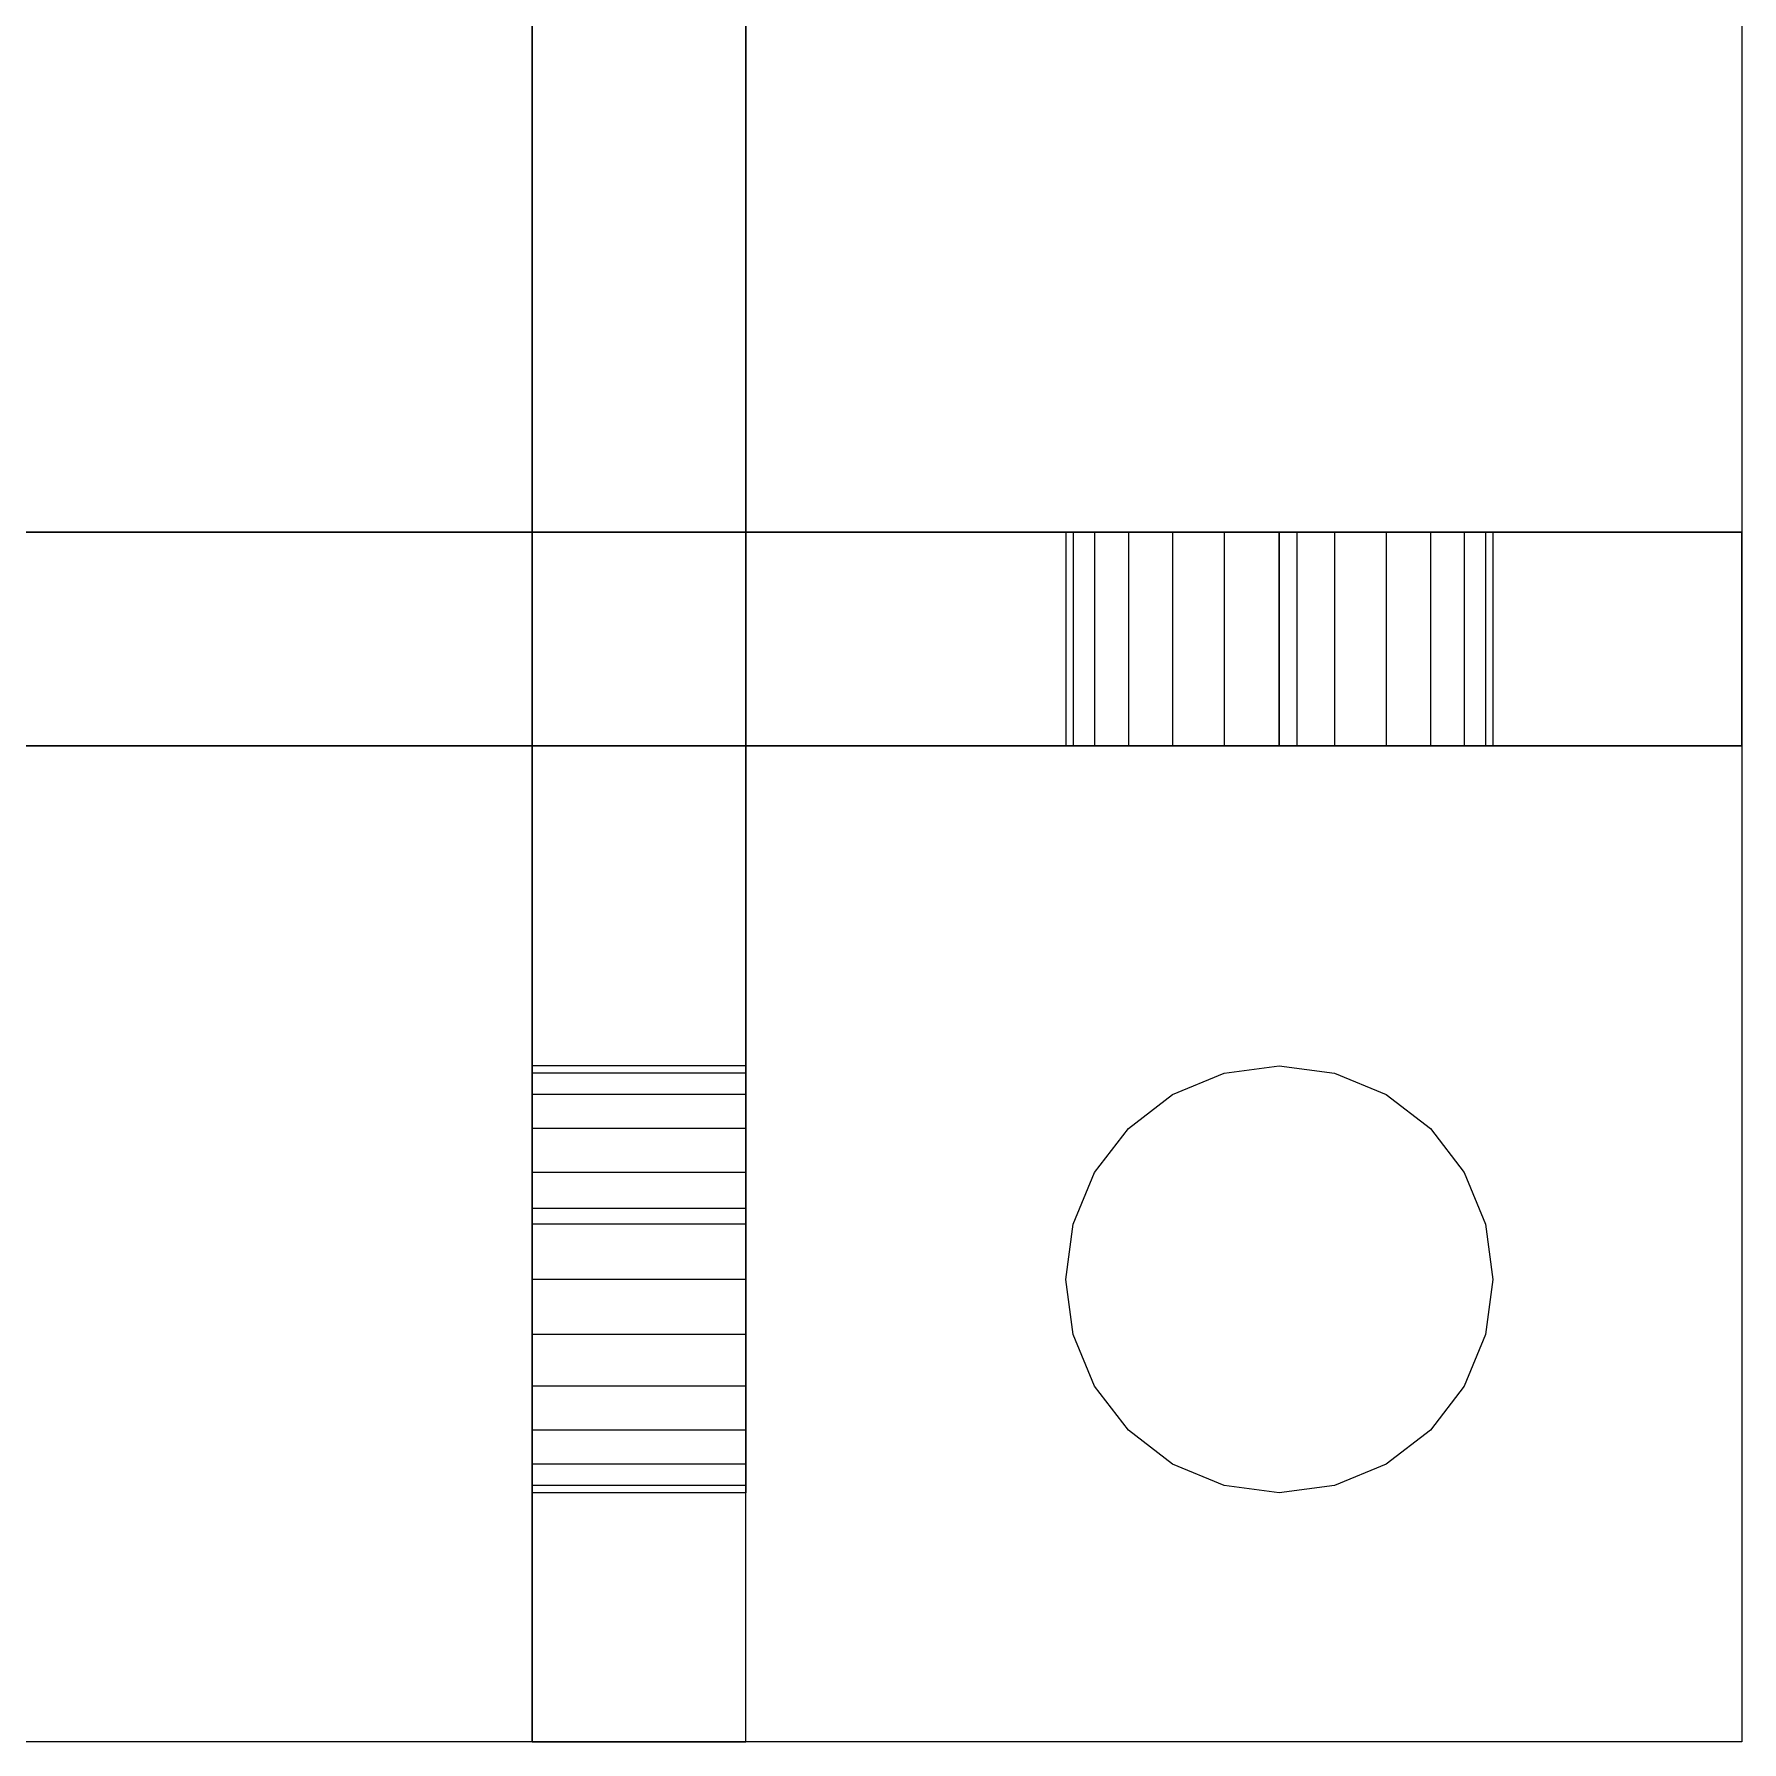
# Model space of a CAD drawing. Header units: metres. Extents: x -1 to 375, y 3 to 378.
# Drawn here: x 14.61 to 29.85, y 248.13 to 263.37 of the extents above; entities that cross this region are included whole.
import ezdxf

# ---------------------------------------------------------------- set-up
doc = ezdxf.new("R2010")
doc.units = ezdxf.units.M

msp = doc.modelspace()

# ---------------------------------------------------------------- linework, layer by layer
at = {"layer": 'Flat node sheet'}
for p, q in [((19.05, 278.607, 244.952), (19.05, 258.922, 244.952)), ((19.05, 278.607, -0.158), (19.05, 258.922, -0.158)), ((20.955, 278.607, 244.952), (20.955, 258.922, 244.952)), ((20.955, 278.607, -0.158), (20.955, 258.922, -0.158)), ((29.845, 278.607, 264.637), (29.845, 248.127, 264.637)), ((29.845, 278.607, 266.542), (29.845, 248.127, 266.542)), ((29.845, 278.607, 19.527), (29.845, 248.127, 19.527)), ((29.845, 278.607, 21.432), (29.845, 248.127, 21.432)), ((19.05, 248.127, 255.747), (19.05, 274.639, 255.747)), ((19.05, 248.127, 253.842), (19.05, 274.639, 253.842)), ((19.05, 248.127, 10.637), (19.05, 274.639, 10.637)), ((19.05, 248.127, 8.732), (19.05, 274.639, 8.732)), ((20.955, 248.127, 253.842), (20.955, 274.48, 253.842)), ((20.955, 248.127, 255.747), (20.955, 274.48, 255.747)), ((20.955, 248.127, 8.732), (20.955, 274.48, 8.732)), ((20.955, 248.127, 10.637), (20.955, 274.48, 10.637)), ((19.05, 248.127, 264.637), (19.05, 274.321, 264.637)), ((19.05, 274.321, 266.542), (19.05, 248.127, 266.542)), ((19.05, 248.127, 19.527), (19.05, 274.321, 19.527)), ((19.05, 274.321, 21.432), (19.05, 248.127, 21.432)), ((20.955, 248.127, 266.542), (20.955, 274.321, 266.542)), ((20.955, 248.127, 264.637), (20.955, 274.321, 264.637)), ((20.955, 248.127, 21.432), (20.955, 274.321, 21.432)), ((20.955, 248.127, 19.527), (20.955, 274.321, 19.527)), ((29.845, 267.812, 253.842), (29.845, 258.922, 253.842)), ((29.845, 267.812, 255.747), (29.845, 258.922, 255.747)), ((29.845, 267.812, 8.732), (29.845, 258.922, 8.732)), ((29.845, 267.812, 10.637), (29.845, 258.922, 10.637)), ((19.05, 248.127, 275.432), (19.05, 263.685, 275.432)), ((19.05, 248.127, 30.322), (19.05, 263.685, 30.322)), ((20.955, 248.127, 275.432), (20.955, 263.685, 275.432)), ((20.955, 248.127, 30.322), (20.955, 263.685, 30.322)), ((-0.635, 258.922, 244.952), (29.845, 258.922, 244.952)), ((-0.635, 258.922, 264.637), (25.876, 258.922, 264.637)), ((-0.635, 258.922, 266.542), (25.717, 258.922, 266.542)), ((-0.635, 258.922, -0.158), (29.845, 258.922, -0.158)), ((-0.635, 258.922, 19.527), (25.876, 258.922, 19.527)), ((-0.635, 258.922, 21.432), (25.717, 258.922, 21.432)), ((29.845, 258.922, 253.842), (3.651, 258.922, 253.842)), ((29.845, 258.922, 255.747), (3.651, 258.922, 255.747)), ((29.845, 258.922, 8.732), (3.651, 258.922, 8.732)), ((29.845, 258.922, 10.637), (3.651, 258.922, 10.637)), ((19.05, 258.922, 275.432), (10.16, 258.922, 275.432)), ((19.05, 258.922, 30.322), (10.16, 258.922, 30.322)), ((19.05, 257.017, 275.432), (19.05, 258.922, 275.432)), ((19.05, 258.922, 249.08), (20.955, 258.922, 249.08)), ((19.05, 257.017, 248.921), (19.05, 258.922, 249.08)), ((20.955, 258.922, 248.921), (19.05, 258.922, 248.921)), ((19.05, 258.922, 275.432), (19.05, 258.922, 249.08)), ((19.05, 258.922, 249.08), (19.05, 258.922, 248.921)), ((19.05, 258.922, 244.952), (19.05, 258.922, 249.08)), ((19.05, 258.922, 249.08), (19.05, 257.017, 249.08)), ((19.05, 258.922, 244.952), (20.955, 258.922, 244.952)), ((19.05, 258.922, 249.08), (20.955, 258.922, 249.08)), ((19.05, 257.017, 30.322), (19.05, 258.922, 30.322)), ((19.05, 258.922, 3.97), (20.955, 258.922, 3.97)), ((19.05, 257.017, 3.811), (19.05, 258.922, 3.97)), ((20.955, 258.922, 3.811), (19.05, 258.922, 3.811)), ((19.05, 258.922, 30.322), (19.05, 258.922, 3.97)), ((19.05, 258.922, 3.97), (19.05, 258.922, 3.811)), ((19.05, 258.922, -0.158), (19.05, 258.922, 3.97)), ((19.05, 258.922, 3.97), (19.05, 257.017, 3.97)), ((19.05, 258.922, -0.158), (20.955, 258.922, -0.158)), ((19.05, 258.922, 3.97), (20.955, 258.922, 3.97)), ((20.955, 257.017, 275.432), (20.955, 258.922, 275.432)), ((20.955, 257.017, 248.921), (20.955, 258.922, 249.08)), ((29.845, 258.922, 275.432), (20.955, 258.922, 275.432)), ((20.955, 258.922, 275.432), (20.955, 258.922, 249.08)), ((20.955, 258.922, 249.08), (20.955, 258.922, 248.921)), ((20.955, 258.922, 249.08), (20.955, 257.017, 249.08)), ((20.955, 258.922, 244.952), (20.955, 258.922, 249.08)), ((20.955, 257.017, 30.322), (20.955, 258.922, 30.322)), ((20.955, 257.017, 3.811), (20.955, 258.922, 3.97)), ((29.845, 258.922, 30.322), (20.955, 258.922, 30.322)), ((20.955, 258.922, 30.322), (20.955, 258.922, 3.97)), ((20.955, 258.922, 3.97), (20.955, 258.922, 3.811)), ((20.955, 258.922, 3.97), (20.955, 257.017, 3.97)), ((20.955, 258.922, -0.158), (20.955, 258.922, 3.97)), ((23.877, 258.922, 249.573), (23.813, 258.922, 249.08)), ((23.813, 258.922, 249.08), (23.877, 258.922, 248.587)), ((23.813, 258.922, 249.08), (23.813, 257.017, 249.08)), ((23.877, 258.922, 271.798), (23.813, 258.922, 271.305)), ((23.813, 258.922, 271.305), (23.877, 258.922, 270.812)), ((23.813, 258.922, 271.305), (23.813, 257.017, 271.305)), ((23.877, 258.922, 4.463), (23.813, 258.922, 3.97)), ((23.813, 258.922, 3.97), (23.877, 258.922, 3.477)), ((23.813, 258.922, 3.97), (23.813, 257.017, 3.97)), ((23.877, 258.922, 26.688), (23.813, 258.922, 26.195)), ((23.813, 258.922, 26.195), (23.877, 258.922, 25.702)), ((23.813, 258.922, 26.195), (23.813, 257.017, 26.195)), ((24.068, 258.922, 250.032), (23.877, 258.922, 249.573)), ((23.877, 258.922, 248.587), (24.068, 258.922, 248.127)), ((23.877, 258.922, 248.587), (23.877, 257.017, 248.587)), ((23.877, 258.922, 249.573), (23.877, 257.017, 249.573)), ((24.068, 258.922, 272.257), (23.877, 258.922, 271.798)), ((23.877, 258.922, 270.812), (24.068, 258.922, 270.352)), ((23.877, 258.922, 270.812), (23.877, 257.017, 270.812)), ((23.877, 258.922, 271.798), (23.877, 257.017, 271.798)), ((24.068, 258.922, 4.922), (23.877, 258.922, 4.463)), ((23.877, 258.922, 3.477), (24.068, 258.922, 3.017)), ((23.877, 258.922, 3.477), (23.877, 257.017, 3.477)), ((23.877, 258.922, 4.463), (23.877, 257.017, 4.463)), ((24.068, 258.922, 27.147), (23.877, 258.922, 26.688)), ((23.877, 258.922, 25.702), (24.068, 258.922, 25.242)), ((23.877, 258.922, 25.702), (23.877, 257.017, 25.702)), ((23.877, 258.922, 26.688), (23.877, 257.017, 26.688)), ((24.37, 258.922, 250.427), (24.068, 258.922, 250.032)), ((24.068, 258.922, 248.127), (24.37, 258.922, 247.733)), ((24.068, 258.922, 248.127), (24.068, 257.017, 248.127)), ((24.068, 258.922, 250.032), (24.068, 257.017, 250.032)), ((24.37, 258.922, 272.652), (24.068, 258.922, 272.257)), ((24.068, 258.922, 270.352), (24.37, 258.922, 269.958)), ((24.068, 258.922, 270.352), (24.068, 257.017, 270.352)), ((24.068, 258.922, 272.257), (24.068, 257.017, 272.257)), ((24.37, 258.922, 5.317), (24.068, 258.922, 4.922)), ((24.068, 258.922, 3.017), (24.37, 258.922, 2.623)), ((24.068, 258.922, 3.017), (24.068, 257.017, 3.017)), ((24.068, 258.922, 4.922), (24.068, 257.017, 4.922)), ((24.37, 258.922, 27.542), (24.068, 258.922, 27.147)), ((24.068, 258.922, 25.242), (24.37, 258.922, 24.848)), ((24.068, 258.922, 25.242), (24.068, 257.017, 25.242)), ((24.068, 258.922, 27.147), (24.068, 257.017, 27.147)), ((24.765, 258.922, 250.73), (24.37, 258.922, 250.427)), ((24.37, 258.922, 247.733), (24.765, 258.922, 247.43)), ((24.37, 258.922, 247.733), (24.37, 257.017, 247.733)), ((24.37, 258.922, 250.427), (24.37, 257.017, 250.427)), ((24.765, 258.922, 272.955), (24.37, 258.922, 272.652)), ((24.37, 258.922, 269.958), (24.765, 258.922, 269.655)), ((24.37, 258.922, 269.958), (24.37, 257.017, 269.958)), ((24.37, 258.922, 272.652), (24.37, 257.017, 272.652)), ((24.765, 258.922, 5.62), (24.37, 258.922, 5.317)), ((24.37, 258.922, 2.623), (24.765, 258.922, 2.32)), ((24.37, 258.922, 2.623), (24.37, 257.017, 2.623)), ((24.37, 258.922, 5.317), (24.37, 257.017, 5.317)), ((24.765, 258.922, 27.845), (24.37, 258.922, 27.542)), ((24.37, 258.922, 24.848), (24.765, 258.922, 24.545)), ((24.37, 258.922, 24.848), (24.37, 257.017, 24.848)), ((24.37, 258.922, 27.542), (24.37, 257.017, 27.542)), ((25.224, 258.922, 250.92), (24.765, 258.922, 250.73)), ((24.765, 258.922, 247.43), (25.224, 258.922, 247.24)), ((24.765, 258.922, 247.43), (24.765, 257.017, 247.43)), ((24.765, 258.922, 250.73), (24.765, 257.017, 250.73)), ((25.224, 258.922, 273.145), (24.765, 258.922, 272.955)), ((24.765, 258.922, 269.655), (25.224, 258.922, 269.465)), ((24.765, 258.922, 269.655), (24.765, 257.017, 269.655)), ((24.765, 258.922, 272.955), (24.765, 257.017, 272.955)), ((25.224, 258.922, 5.81), (24.765, 258.922, 5.62)), ((24.765, 258.922, 2.32), (25.224, 258.922, 2.13)), ((24.765, 258.922, 2.32), (24.765, 257.017, 2.32)), ((24.765, 258.922, 5.62), (24.765, 257.017, 5.62)), ((25.224, 258.922, 28.035), (24.765, 258.922, 27.845)), ((24.765, 258.922, 24.545), (25.224, 258.922, 24.355)), ((24.765, 258.922, 24.545), (24.765, 257.017, 24.545)), ((24.765, 258.922, 27.845), (24.765, 257.017, 27.845)), ((25.717, 258.922, 250.985), (25.224, 258.922, 250.92)), ((25.224, 258.922, 247.24), (25.717, 258.922, 247.175)), ((25.224, 258.922, 247.24), (25.224, 257.017, 247.24)), ((25.224, 258.922, 250.92), (25.224, 257.017, 250.92)), ((25.717, 258.922, 273.21), (25.224, 258.922, 273.145)), ((25.224, 258.922, 269.465), (25.717, 258.922, 269.4)), ((25.224, 258.922, 273.145), (25.224, 257.017, 273.145)), ((25.224, 258.922, 269.465), (25.224, 257.017, 269.465)), ((25.717, 258.922, 5.875), (25.224, 258.922, 5.81)), ((25.224, 258.922, 2.13), (25.717, 258.922, 2.065)), ((25.224, 258.922, 2.13), (25.224, 257.017, 2.13)), ((25.224, 258.922, 5.81), (25.224, 257.017, 5.81)), ((25.717, 258.922, 28.1), (25.224, 258.922, 28.035)), ((25.224, 258.922, 24.355), (25.717, 258.922, 24.29)), ((25.224, 258.922, 28.035), (25.224, 257.017, 28.035)), ((25.224, 258.922, 24.355), (25.224, 257.017, 24.355)), ((25.717, 257.017, 266.542), (25.717, 258.922, 266.542)), ((26.211, 258.922, 250.92), (25.717, 258.922, 250.985)), ((25.717, 258.922, 250.985), (25.717, 257.017, 250.985)), ((25.717, 258.922, 266.542), (29.845, 258.922, 270.67)), ((25.717, 258.922, 264.637), (25.717, 258.922, 266.542)), ((25.717, 257.017, 21.432), (25.717, 258.922, 21.432)), ((26.211, 258.922, 5.81), (25.717, 258.922, 5.875)), ((25.717, 258.922, 5.875), (25.717, 257.017, 5.875)), ((25.717, 258.922, 21.432), (29.845, 258.922, 25.56)), ((25.717, 258.922, 19.527), (25.717, 258.922, 21.432)), ((25.717, 257.017, 264.637), (25.717, 258.922, 264.637)), ((25.717, 258.922, 247.175), (26.211, 258.922, 247.24)), ((25.717, 258.922, 247.175), (25.717, 257.017, 247.175)), ((25.717, 258.922, 269.4), (26.211, 258.922, 269.465)), ((26.211, 258.922, 273.145), (25.717, 258.922, 273.21)), ((25.717, 258.922, 273.21), (25.717, 257.017, 273.21)), ((25.717, 258.922, 269.4), (25.717, 257.017, 269.4)), ((29.845, 258.922, 264.637), (25.717, 258.922, 264.637)), ((25.717, 258.922, 266.542), (25.717, 257.017, 266.542)), ((25.876, 258.922, 264.637), (25.717, 258.922, 266.542)), ((25.717, 258.922, 266.542), (25.876, 258.922, 266.542)), ((25.717, 257.017, 19.527), (25.717, 258.922, 19.527)), ((25.717, 258.922, 2.065), (26.211, 258.922, 2.13)), ((25.717, 258.922, 2.065), (25.717, 257.017, 2.065)), ((25.717, 258.922, 24.29), (26.211, 258.922, 24.355)), ((26.211, 258.922, 28.035), (25.717, 258.922, 28.1)), ((25.717, 258.922, 28.1), (25.717, 257.017, 28.1)), ((25.717, 258.922, 24.29), (25.717, 257.017, 24.29)), ((29.845, 258.922, 19.527), (25.717, 258.922, 19.527)), ((25.717, 258.922, 21.432), (25.717, 257.017, 21.432)), ((25.876, 258.922, 19.527), (25.717, 258.922, 21.432)), ((25.717, 258.922, 21.432), (25.876, 258.922, 21.432)), ((25.876, 257.017, 264.637), (25.876, 258.922, 264.637)), ((25.876, 257.017, 266.542), (25.876, 258.922, 266.542)), ((25.876, 257.017, 19.527), (25.876, 258.922, 19.527)), ((25.876, 257.017, 21.432), (25.876, 258.922, 21.432)), ((26.211, 258.922, 247.24), (26.67, 258.922, 247.43)), ((26.67, 258.922, 250.73), (26.211, 258.922, 250.92)), ((26.211, 258.922, 247.24), (26.211, 257.017, 247.24)), ((26.211, 258.922, 250.92), (26.211, 257.017, 250.92)), ((26.211, 258.922, 269.465), (26.67, 258.922, 269.655)), ((26.67, 258.922, 272.955), (26.211, 258.922, 273.145)), ((26.211, 258.922, 273.145), (26.211, 257.017, 273.145)), ((26.211, 258.922, 269.465), (26.211, 257.017, 269.465)), ((26.211, 258.922, 2.13), (26.67, 258.922, 2.32)), ((26.67, 258.922, 5.62), (26.211, 258.922, 5.81)), ((26.211, 258.922, 2.13), (26.211, 257.017, 2.13)), ((26.211, 258.922, 5.81), (26.211, 257.017, 5.81)), ((26.211, 258.922, 24.355), (26.67, 258.922, 24.545)), ((26.67, 258.922, 27.845), (26.211, 258.922, 28.035)), ((26.211, 258.922, 28.035), (26.211, 257.017, 28.035)), ((26.211, 258.922, 24.355), (26.211, 257.017, 24.355)), ((26.67, 258.922, 247.43), (27.065, 258.922, 247.733)), ((27.065, 258.922, 250.427), (26.67, 258.922, 250.73)), ((26.67, 258.922, 250.73), (26.67, 257.017, 250.73)), ((26.67, 258.922, 247.43), (26.67, 257.017, 247.43)), ((26.67, 258.922, 269.655), (27.065, 258.922, 269.958)), ((27.065, 258.922, 272.652), (26.67, 258.922, 272.955)), ((26.67, 258.922, 272.955), (26.67, 257.017, 272.955)), ((26.67, 258.922, 269.655), (26.67, 257.017, 269.655)), ((26.67, 258.922, 2.32), (27.065, 258.922, 2.623)), ((27.065, 258.922, 5.317), (26.67, 258.922, 5.62)), ((26.67, 258.922, 5.62), (26.67, 257.017, 5.62)), ((26.67, 258.922, 2.32), (26.67, 257.017, 2.32)), ((26.67, 258.922, 24.545), (27.065, 258.922, 24.848)), ((27.065, 258.922, 27.542), (26.67, 258.922, 27.845)), ((26.67, 258.922, 27.845), (26.67, 257.017, 27.845)), ((26.67, 258.922, 24.545), (26.67, 257.017, 24.545)), ((27.065, 258.922, 247.733), (27.367, 258.922, 248.127)), ((27.367, 258.922, 250.032), (27.065, 258.922, 250.427)), ((27.065, 258.922, 250.427), (27.065, 257.017, 250.427)), ((27.065, 258.922, 247.733), (27.065, 257.017, 247.733)), ((27.065, 258.922, 269.958), (27.367, 258.922, 270.352)), ((27.367, 258.922, 272.257), (27.065, 258.922, 272.652)), ((27.065, 258.922, 272.652), (27.065, 257.017, 272.652)), ((27.065, 258.922, 269.958), (27.065, 257.017, 269.958)), ((27.065, 258.922, 2.623), (27.367, 258.922, 3.017)), ((27.367, 258.922, 4.922), (27.065, 258.922, 5.317)), ((27.065, 258.922, 5.317), (27.065, 257.017, 5.317)), ((27.065, 258.922, 2.623), (27.065, 257.017, 2.623)), ((27.065, 258.922, 24.848), (27.367, 258.922, 25.242)), ((27.367, 258.922, 27.147), (27.065, 258.922, 27.542)), ((27.065, 258.922, 27.542), (27.065, 257.017, 27.542)), ((27.065, 258.922, 24.848), (27.065, 257.017, 24.848)), ((27.367, 258.922, 248.127), (27.558, 258.922, 248.587)), ((27.558, 258.922, 249.573), (27.367, 258.922, 250.032)), ((27.367, 258.922, 250.032), (27.367, 257.017, 250.032)), ((27.367, 258.922, 248.127), (27.367, 257.017, 248.127)), ((27.367, 258.922, 270.352), (27.558, 258.922, 270.812)), ((27.558, 258.922, 271.798), (27.367, 258.922, 272.257)), ((27.367, 258.922, 272.257), (27.367, 257.017, 272.257)), ((27.367, 258.922, 270.352), (27.367, 257.017, 270.352)), ((27.367, 258.922, 3.017), (27.558, 258.922, 3.477)), ((27.558, 258.922, 4.463), (27.367, 258.922, 4.922)), ((27.367, 258.922, 4.922), (27.367, 257.017, 4.922)), ((27.367, 258.922, 3.017), (27.367, 257.017, 3.017)), ((27.367, 258.922, 25.242), (27.558, 258.922, 25.702)), ((27.558, 258.922, 26.688), (27.367, 258.922, 27.147)), ((27.367, 258.922, 27.147), (27.367, 257.017, 27.147)), ((27.367, 258.922, 25.242), (27.367, 257.017, 25.242)), ((27.558, 258.922, 248.587), (27.623, 258.922, 249.08)), ((27.623, 258.922, 249.08), (27.558, 258.922, 249.573)), ((27.558, 258.922, 249.573), (27.558, 257.017, 249.573)), ((27.558, 258.922, 248.587), (27.558, 257.017, 248.587)), ((27.558, 258.922, 270.812), (27.623, 258.922, 271.305)), ((27.623, 258.922, 271.305), (27.558, 258.922, 271.798)), ((27.558, 258.922, 271.798), (27.558, 257.017, 271.798)), ((27.558, 258.922, 270.812), (27.558, 257.017, 270.812)), ((27.558, 258.922, 3.477), (27.623, 258.922, 3.97)), ((27.623, 258.922, 3.97), (27.558, 258.922, 4.463)), ((27.558, 258.922, 4.463), (27.558, 257.017, 4.463)), ((27.558, 258.922, 3.477), (27.558, 257.017, 3.477)), ((27.558, 258.922, 25.702), (27.623, 258.922, 26.195)), ((27.623, 258.922, 26.195), (27.558, 258.922, 26.688)), ((27.558, 258.922, 26.688), (27.558, 257.017, 26.688)), ((27.558, 258.922, 25.702), (27.558, 257.017, 25.702)), ((27.623, 258.922, 249.08), (27.623, 257.017, 249.08)), ((27.623, 258.922, 271.305), (27.623, 257.017, 271.305)), ((27.623, 258.922, 3.97), (27.623, 257.017, 3.97)), ((27.623, 258.922, 26.195), (27.623, 257.017, 26.195)), ((29.845, 257.017, 244.952), (29.845, 258.922, 244.952)), ((29.845, 257.017, 264.637), (29.845, 258.922, 264.637)), ((29.845, 257.017, 270.67), (29.845, 258.922, 270.67)), ((29.845, 257.017, 275.432), (29.845, 258.922, 275.432)), ((29.845, 258.922, 275.432), (29.845, 258.922, 270.67)), ((29.845, 258.922, 244.952), (29.845, 258.922, 264.637)), ((29.845, 258.922, 253.842), (29.845, 258.922, 255.747)), ((29.845, 257.017, -0.158), (29.845, 258.922, -0.158)), ((29.845, 257.017, 19.527), (29.845, 258.922, 19.527)), ((29.845, 257.017, 25.56), (29.845, 258.922, 25.56)), ((29.845, 257.017, 30.322), (29.845, 258.922, 30.322)), ((29.845, 258.922, 30.322), (29.845, 258.922, 25.56)), ((29.845, 258.922, -0.158), (29.845, 258.922, 19.527)), ((29.845, 258.922, 8.732), (29.845, 258.922, 10.637)), ((-0.635, 257.017, 244.952), (29.845, 257.017, 244.952)), ((-0.635, 257.017, 264.637), (25.876, 257.017, 264.637)), ((-0.635, 257.017, 266.542), (25.717, 257.017, 266.542)), ((-0.635, 257.017, -0.158), (29.845, 257.017, -0.158)), ((-0.635, 257.017, 19.527), (25.876, 257.017, 19.527)), ((-0.635, 257.017, 21.432), (25.717, 257.017, 21.432)), ((3.651, 257.017, 253.842), (29.845, 257.017, 253.842)), ((29.845, 257.017, 255.747), (3.651, 257.017, 255.747)), ((3.651, 257.017, 8.732), (29.845, 257.017, 8.732)), ((29.845, 257.017, 10.637), (3.651, 257.017, 10.637)), ((19.05, 257.017, 275.432), (10.16, 257.017, 275.432)), ((19.05, 257.017, 30.322), (10.16, 257.017, 30.322)), ((19.05, 257.017, 275.432), (19.05, 257.017, 248.921)), ((20.955, 257.017, 248.921), (19.05, 257.017, 248.921)), ((19.05, 257.017, 249.08), (19.05, 252.89, 244.952)), ((19.05, 257.017, 249.08), (20.955, 257.017, 249.08)), ((19.05, 257.017, 30.322), (19.05, 257.017, 3.811)), ((20.955, 257.017, 3.811), (19.05, 257.017, 3.811)), ((19.05, 257.017, 3.97), (19.05, 252.89, -0.158)), ((19.05, 257.017, 3.97), (20.955, 257.017, 3.97)), ((29.845, 257.017, 275.432), (20.955, 257.017, 275.432)), ((20.955, 257.017, 275.432), (20.955, 257.017, 248.921)), ((20.955, 257.017, 249.08), (20.955, 252.89, 244.952)), ((29.845, 257.017, 30.322), (20.955, 257.017, 30.322)), ((20.955, 257.017, 30.322), (20.955, 257.017, 3.811)), ((20.955, 257.017, 3.97), (20.955, 252.89, -0.158)), ((23.813, 257.017, 249.08), (23.877, 257.017, 248.587)), ((23.877, 257.017, 249.573), (23.813, 257.017, 249.08)), ((23.813, 257.017, 271.305), (23.877, 257.017, 270.812)), ((23.877, 257.017, 271.798), (23.813, 257.017, 271.305)), ((23.813, 257.017, 3.97), (23.877, 257.017, 3.477)), ((23.877, 257.017, 4.463), (23.813, 257.017, 3.97)), ((23.813, 257.017, 26.195), (23.877, 257.017, 25.702)), ((23.877, 257.017, 26.688), (23.813, 257.017, 26.195)), ((23.877, 257.017, 248.587), (24.068, 257.017, 248.127)), ((24.068, 257.017, 250.032), (23.877, 257.017, 249.573)), ((23.877, 257.017, 270.812), (24.068, 257.017, 270.352)), ((24.068, 257.017, 272.257), (23.877, 257.017, 271.798)), ((23.877, 257.017, 3.477), (24.068, 257.017, 3.017)), ((24.068, 257.017, 4.922), (23.877, 257.017, 4.463)), ((23.877, 257.017, 25.702), (24.068, 257.017, 25.242)), ((24.068, 257.017, 27.147), (23.877, 257.017, 26.688)), ((24.068, 257.017, 248.127), (24.37, 257.017, 247.733)), ((24.37, 257.017, 250.427), (24.068, 257.017, 250.032)), ((24.068, 257.017, 270.352), (24.37, 257.017, 269.958)), ((24.37, 257.017, 272.652), (24.068, 257.017, 272.257)), ((24.068, 257.017, 3.017), (24.37, 257.017, 2.623)), ((24.37, 257.017, 5.317), (24.068, 257.017, 4.922)), ((24.068, 257.017, 25.242), (24.37, 257.017, 24.848)), ((24.37, 257.017, 27.542), (24.068, 257.017, 27.147)), ((24.37, 257.017, 247.733), (24.765, 257.017, 247.43)), ((24.765, 257.017, 250.73), (24.37, 257.017, 250.427)), ((24.37, 257.017, 269.958), (24.765, 257.017, 269.655)), ((24.765, 257.017, 272.955), (24.37, 257.017, 272.652)), ((24.37, 257.017, 2.623), (24.765, 257.017, 2.32)), ((24.765, 257.017, 5.62), (24.37, 257.017, 5.317)), ((24.37, 257.017, 24.848), (24.765, 257.017, 24.545)), ((24.765, 257.017, 27.845), (24.37, 257.017, 27.542)), ((24.765, 257.017, 247.43), (25.224, 257.017, 247.24)), ((25.224, 257.017, 250.92), (24.765, 257.017, 250.73)), ((25.224, 257.017, 273.145), (24.765, 257.017, 272.955)), ((24.765, 257.017, 269.655), (25.224, 257.017, 269.465)), ((24.765, 257.017, 2.32), (25.224, 257.017, 2.13)), ((25.224, 257.017, 5.81), (24.765, 257.017, 5.62)), ((25.224, 257.017, 28.035), (24.765, 257.017, 27.845)), ((24.765, 257.017, 24.545), (25.224, 257.017, 24.355)), ((25.224, 257.017, 247.24), (25.717, 257.017, 247.175)), ((25.717, 257.017, 250.985), (25.224, 257.017, 250.92)), ((25.717, 257.017, 273.21), (25.224, 257.017, 273.145)), ((25.224, 257.017, 269.465), (25.717, 257.017, 269.4)), ((25.224, 257.017, 2.13), (25.717, 257.017, 2.065)), ((25.717, 257.017, 5.875), (25.224, 257.017, 5.81)), ((25.717, 257.017, 28.1), (25.224, 257.017, 28.035)), ((25.224, 257.017, 24.355), (25.717, 257.017, 24.29)), ((25.717, 257.017, 264.637), (25.717, 257.017, 266.542)), ((25.717, 257.017, 266.542), (29.845, 257.017, 270.67)), ((26.211, 257.017, 250.92), (25.717, 257.017, 250.985)), ((25.717, 257.017, 19.527), (25.717, 257.017, 21.432)), ((25.717, 257.017, 21.432), (29.845, 257.017, 25.56)), ((26.211, 257.017, 5.81), (25.717, 257.017, 5.875)), ((29.845, 257.017, 264.637), (25.717, 257.017, 264.637)), ((25.717, 257.017, 247.175), (26.211, 257.017, 247.24)), ((26.211, 257.017, 273.145), (25.717, 257.017, 273.21)), ((25.717, 257.017, 269.4), (26.211, 257.017, 269.465)), ((25.876, 257.017, 264.637), (25.717, 257.017, 266.542)), ((25.717, 257.017, 266.542), (25.876, 257.017, 266.542)), ((29.845, 257.017, 19.527), (25.717, 257.017, 19.527)), ((25.717, 257.017, 2.065), (26.211, 257.017, 2.13)), ((26.211, 257.017, 28.035), (25.717, 257.017, 28.1)), ((25.717, 257.017, 24.29), (26.211, 257.017, 24.355)), ((25.876, 257.017, 19.527), (25.717, 257.017, 21.432)), ((25.717, 257.017, 21.432), (25.876, 257.017, 21.432)), ((26.211, 257.017, 247.24), (26.67, 257.017, 247.43)), ((26.67, 257.017, 250.73), (26.211, 257.017, 250.92)), ((26.67, 257.017, 272.955), (26.211, 257.017, 273.145)), ((26.211, 257.017, 269.465), (26.67, 257.017, 269.655)), ((26.211, 257.017, 2.13), (26.67, 257.017, 2.32)), ((26.67, 257.017, 5.62), (26.211, 257.017, 5.81)), ((26.67, 257.017, 27.845), (26.211, 257.017, 28.035)), ((26.211, 257.017, 24.355), (26.67, 257.017, 24.545)), ((27.065, 257.017, 250.427), (26.67, 257.017, 250.73)), ((26.67, 257.017, 247.43), (27.065, 257.017, 247.733)), ((27.065, 257.017, 272.652), (26.67, 257.017, 272.955)), ((26.67, 257.017, 269.655), (27.065, 257.017, 269.958)), ((27.065, 257.017, 5.317), (26.67, 257.017, 5.62)), ((26.67, 257.017, 2.32), (27.065, 257.017, 2.623)), ((27.065, 257.017, 27.542), (26.67, 257.017, 27.845)), ((26.67, 257.017, 24.545), (27.065, 257.017, 24.848)), ((27.367, 257.017, 250.032), (27.065, 257.017, 250.427)), ((27.065, 257.017, 247.733), (27.367, 257.017, 248.127)), ((27.367, 257.017, 272.257), (27.065, 257.017, 272.652)), ((27.065, 257.017, 269.958), (27.367, 257.017, 270.352)), ((27.367, 257.017, 4.922), (27.065, 257.017, 5.317)), ((27.065, 257.017, 2.623), (27.367, 257.017, 3.017)), ((27.367, 257.017, 27.147), (27.065, 257.017, 27.542)), ((27.065, 257.017, 24.848), (27.367, 257.017, 25.242)), ((27.558, 257.017, 249.573), (27.367, 257.017, 250.032)), ((27.367, 257.017, 248.127), (27.558, 257.017, 248.587)), ((27.558, 257.017, 271.798), (27.367, 257.017, 272.257)), ((27.367, 257.017, 270.352), (27.558, 257.017, 270.812)), ((27.558, 257.017, 4.463), (27.367, 257.017, 4.922)), ((27.367, 257.017, 3.017), (27.558, 257.017, 3.477)), ((27.558, 257.017, 26.688), (27.367, 257.017, 27.147)), ((27.367, 257.017, 25.242), (27.558, 257.017, 25.702)), ((27.623, 257.017, 249.08), (27.558, 257.017, 249.573)), ((27.558, 257.017, 248.587), (27.623, 257.017, 249.08)), ((27.623, 257.017, 271.305), (27.558, 257.017, 271.798)), ((27.558, 257.017, 270.812), (27.623, 257.017, 271.305)), ((27.623, 257.017, 3.97), (27.558, 257.017, 4.463)), ((27.558, 257.017, 3.477), (27.623, 257.017, 3.97)), ((27.623, 257.017, 26.195), (27.558, 257.017, 26.688)), ((27.558, 257.017, 25.702), (27.623, 257.017, 26.195)), ((29.845, 257.017, 244.952), (29.845, 257.017, 264.637)), ((29.845, 257.017, 275.432), (29.845, 257.017, 270.67)), ((29.845, 257.017, 253.842), (29.845, 248.127, 253.842)), ((29.845, 257.017, 253.842), (29.845, 257.017, 255.747)), ((29.845, 257.017, 255.747), (29.845, 248.127, 255.747)), ((29.845, 257.017, -0.158), (29.845, 257.017, 19.527)), ((29.845, 257.017, 30.322), (29.845, 257.017, 25.56)), ((29.845, 257.017, 8.732), (29.845, 248.127, 8.732)), ((29.845, 257.017, 8.732), (29.845, 257.017, 10.637)), ((29.845, 257.017, 10.637), (29.845, 248.127, 10.637)), ((19.05, 254.16, 249.08), (19.05, 254.095, 248.587)), ((19.05, 254.095, 249.573), (19.05, 254.16, 249.08)), ((20.955, 254.16, 249.08), (19.05, 254.16, 249.08)), ((19.05, 254.16, 3.97), (19.05, 254.095, 3.477)), ((19.05, 254.095, 4.463), (19.05, 254.16, 3.97)), ((20.955, 254.16, 3.97), (19.05, 254.16, 3.97)), ((19.05, 254.095, 248.587), (19.05, 253.905, 248.127)), ((19.05, 253.905, 250.032), (19.05, 254.095, 249.573)), ((20.955, 254.095, 248.587), (19.05, 254.095, 248.587)), ((20.955, 254.095, 249.573), (19.05, 254.095, 249.573)), ((19.05, 254.095, 3.477), (19.05, 253.905, 3.017)), ((19.05, 253.905, 4.922), (19.05, 254.095, 4.463)), ((20.955, 254.095, 3.477), (19.05, 254.095, 3.477)), ((20.955, 254.095, 4.463), (19.05, 254.095, 4.463)), ((20.955, 254.095, 249.573), (20.955, 254.16, 249.08)), ((20.955, 254.16, 249.08), (20.955, 254.095, 248.587)), ((20.955, 254.095, 4.463), (20.955, 254.16, 3.97)), ((20.955, 254.16, 3.97), (20.955, 254.095, 3.477)), ((20.955, 253.905, 250.032), (20.955, 254.095, 249.573)), ((20.955, 254.095, 248.587), (20.955, 253.905, 248.127)), ((20.955, 253.905, 4.922), (20.955, 254.095, 4.463)), ((20.955, 254.095, 3.477), (20.955, 253.905, 3.017)), ((24.765, 253.905, 266.542), (25.224, 254.095, 266.542)), ((24.765, 253.905, 264.637), (25.224, 254.095, 264.637)), ((24.765, 253.905, 21.432), (25.224, 254.095, 21.432)), ((24.765, 253.905, 19.527), (25.224, 254.095, 19.527)), ((25.224, 254.095, 266.542), (25.717, 254.16, 266.542)), ((25.224, 254.095, 264.637), (25.717, 254.16, 264.637)), ((25.224, 254.095, 21.432), (25.717, 254.16, 21.432)), ((25.224, 254.095, 19.527), (25.717, 254.16, 19.527)), ((25.224, 254.095, 266.542), (25.224, 254.095, 264.637)), ((25.224, 254.095, 21.432), (25.224, 254.095, 19.527)), ((25.717, 254.16, 266.542), (26.211, 254.095, 266.542)), ((25.717, 254.16, 264.637), (26.211, 254.095, 264.637)), ((25.717, 254.16, 266.542), (25.717, 254.16, 264.637)), ((25.717, 254.16, 21.432), (26.211, 254.095, 21.432)), ((25.717, 254.16, 19.527), (26.211, 254.095, 19.527)), ((25.717, 254.16, 21.432), (25.717, 254.16, 19.527)), ((26.211, 254.095, 266.542), (26.67, 253.905, 266.542)), ((26.211, 254.095, 264.637), (26.67, 253.905, 264.637)), ((26.211, 254.095, 266.542), (26.211, 254.095, 264.637)), ((26.211, 254.095, 21.432), (26.67, 253.905, 21.432)), ((26.211, 254.095, 19.527), (26.67, 253.905, 19.527)), ((26.211, 254.095, 21.432), (26.211, 254.095, 19.527)), ((19.05, 253.602, 250.427), (19.05, 253.905, 250.032)), ((19.05, 253.905, 248.127), (19.05, 253.602, 247.733)), ((20.955, 253.905, 250.032), (19.05, 253.905, 250.032)), ((20.955, 253.905, 248.127), (19.05, 253.905, 248.127)), ((19.05, 253.602, 5.317), (19.05, 253.905, 4.922)), ((19.05, 253.905, 3.017), (19.05, 253.602, 2.623)), ((20.955, 253.905, 4.922), (19.05, 253.905, 4.922)), ((20.955, 253.905, 3.017), (19.05, 253.905, 3.017)), ((20.955, 253.602, 250.427), (20.955, 253.905, 250.032)), ((20.955, 253.905, 248.127), (20.955, 253.602, 247.733)), ((20.955, 253.602, 5.317), (20.955, 253.905, 4.922)), ((20.955, 253.905, 3.017), (20.955, 253.602, 2.623)), ((24.37, 253.602, 266.542), (24.765, 253.905, 266.542)), ((24.37, 253.602, 264.637), (24.765, 253.905, 264.637)), ((24.37, 253.602, 21.432), (24.765, 253.905, 21.432)), ((24.37, 253.602, 19.527), (24.765, 253.905, 19.527)), ((24.765, 253.905, 266.542), (24.765, 253.905, 264.637)), ((24.765, 253.905, 21.432), (24.765, 253.905, 19.527)), ((26.67, 253.905, 266.542), (27.065, 253.602, 266.542)), ((26.67, 253.905, 264.637), (27.065, 253.602, 264.637)), ((26.67, 253.905, 266.542), (26.67, 253.905, 264.637)), ((26.67, 253.905, 21.432), (27.065, 253.602, 21.432)), ((26.67, 253.905, 19.527), (27.065, 253.602, 19.527)), ((26.67, 253.905, 21.432), (26.67, 253.905, 19.527)), ((19.05, 253.207, 250.73), (19.05, 253.602, 250.427)), ((19.05, 253.602, 247.733), (19.05, 253.207, 247.43)), ((20.955, 253.602, 250.427), (19.05, 253.602, 250.427)), ((20.955, 253.602, 247.733), (19.05, 253.602, 247.733)), ((19.05, 253.207, 5.62), (19.05, 253.602, 5.317)), ((19.05, 253.602, 2.623), (19.05, 253.207, 2.32)), ((20.955, 253.602, 5.317), (19.05, 253.602, 5.317)), ((20.955, 253.602, 2.623), (19.05, 253.602, 2.623)), ((20.955, 253.207, 250.73), (20.955, 253.602, 250.427)), ((20.955, 253.602, 247.733), (20.955, 253.207, 247.43)), ((20.955, 253.207, 5.62), (20.955, 253.602, 5.317)), ((20.955, 253.602, 2.623), (20.955, 253.207, 2.32)), ((24.068, 253.207, 266.542), (24.37, 253.602, 266.542)), ((24.068, 253.207, 264.637), (24.37, 253.602, 264.637)), ((24.068, 253.207, 21.432), (24.37, 253.602, 21.432)), ((24.068, 253.207, 19.527), (24.37, 253.602, 19.527)), ((24.37, 253.602, 266.542), (24.37, 253.602, 264.637)), ((24.37, 253.602, 21.432), (24.37, 253.602, 19.527)), ((27.065, 253.602, 266.542), (27.367, 253.207, 266.542)), ((27.065, 253.602, 264.637), (27.367, 253.207, 264.637)), ((27.065, 253.602, 266.542), (27.065, 253.602, 264.637)), ((27.065, 253.602, 21.432), (27.367, 253.207, 21.432)), ((27.065, 253.602, 19.527), (27.367, 253.207, 19.527)), ((27.065, 253.602, 21.432), (27.065, 253.602, 19.527)), ((19.05, 252.748, 250.92), (19.05, 253.207, 250.73)), ((19.05, 253.207, 247.43), (19.05, 252.748, 247.24)), ((20.955, 253.207, 250.73), (19.05, 253.207, 250.73)), ((20.955, 253.207, 247.43), (19.05, 253.207, 247.43)), ((19.05, 252.748, 5.81), (19.05, 253.207, 5.62)), ((19.05, 253.207, 2.32), (19.05, 252.748, 2.13)), ((20.955, 253.207, 5.62), (19.05, 253.207, 5.62)), ((20.955, 253.207, 2.32), (19.05, 253.207, 2.32)), ((20.955, 252.748, 250.92), (20.955, 253.207, 250.73)), ((20.955, 253.207, 247.43), (20.955, 252.748, 247.24)), ((20.955, 252.748, 5.81), (20.955, 253.207, 5.62)), ((20.955, 253.207, 2.32), (20.955, 252.748, 2.13)), ((23.877, 252.748, 266.542), (24.068, 253.207, 266.542)), ((23.877, 252.748, 264.637), (24.068, 253.207, 264.637)), ((23.877, 252.748, 21.432), (24.068, 253.207, 21.432)), ((23.877, 252.748, 19.527), (24.068, 253.207, 19.527)), ((24.068, 253.207, 266.542), (24.068, 253.207, 264.637)), ((24.068, 253.207, 21.432), (24.068, 253.207, 19.527)), ((27.367, 253.207, 266.542), (27.558, 252.748, 266.542)), ((27.367, 253.207, 264.637), (27.558, 252.748, 264.637)), ((27.367, 253.207, 266.542), (27.367, 253.207, 264.637)), ((27.367, 253.207, 21.432), (27.558, 252.748, 21.432)), ((27.367, 253.207, 19.527), (27.558, 252.748, 19.527)), ((27.367, 253.207, 21.432), (27.367, 253.207, 19.527)), ((19.05, 248.127, 244.952), (19.05, 252.89, 244.952)), ((19.05, 252.89, 244.952), (20.955, 252.89, 244.952)), ((19.05, 248.127, -0.158), (19.05, 252.89, -0.158)), ((19.05, 252.89, -0.158), (20.955, 252.89, -0.158)), ((20.955, 248.127, 244.952), (20.955, 252.89, 244.952)), ((20.955, 248.127, -0.158), (20.955, 252.89, -0.158)), ((19.05, 252.255, 250.985), (19.05, 252.748, 250.92)), ((19.05, 252.748, 247.24), (19.05, 252.255, 247.175)), ((20.955, 252.748, 250.92), (19.05, 252.748, 250.92)), ((20.955, 252.748, 247.24), (19.05, 252.748, 247.24)), ((19.05, 252.255, 5.875), (19.05, 252.748, 5.81)), ((19.05, 252.748, 2.13), (19.05, 252.255, 2.065)), ((20.955, 252.748, 5.81), (19.05, 252.748, 5.81)), ((20.955, 252.748, 2.13), (19.05, 252.748, 2.13)), ((20.955, 252.255, 250.985), (20.955, 252.748, 250.92)), ((20.955, 252.748, 247.24), (20.955, 252.255, 247.175)), ((20.955, 252.255, 5.875), (20.955, 252.748, 5.81)), ((20.955, 252.748, 2.13), (20.955, 252.255, 2.065)), ((23.813, 252.255, 266.542), (23.877, 252.748, 266.542)), ((23.813, 252.255, 264.637), (23.877, 252.748, 264.637)), ((23.813, 252.255, 21.432), (23.877, 252.748, 21.432)), ((23.813, 252.255, 19.527), (23.877, 252.748, 19.527)), ((23.877, 252.748, 266.542), (23.877, 252.748, 264.637)), ((23.877, 252.748, 21.432), (23.877, 252.748, 19.527)), ((27.558, 252.748, 266.542), (27.623, 252.255, 266.542)), ((27.558, 252.748, 264.637), (27.623, 252.255, 264.637)), ((27.558, 252.748, 266.542), (27.558, 252.748, 264.637)), ((27.558, 252.748, 21.432), (27.623, 252.255, 21.432)), ((27.558, 252.748, 19.527), (27.623, 252.255, 19.527)), ((27.558, 252.748, 21.432), (27.558, 252.748, 19.527)), ((19.05, 251.762, 250.92), (19.05, 252.255, 250.985)), ((19.05, 252.255, 247.175), (19.05, 251.762, 247.24)), ((20.955, 252.255, 250.985), (19.05, 252.255, 250.985)), ((20.955, 252.255, 247.175), (19.05, 252.255, 247.175)), ((19.05, 251.762, 5.81), (19.05, 252.255, 5.875)), ((19.05, 252.255, 2.065), (19.05, 251.762, 2.13)), ((20.955, 252.255, 5.875), (19.05, 252.255, 5.875)), ((20.955, 252.255, 2.065), (19.05, 252.255, 2.065)), ((20.955, 251.762, 250.92), (20.955, 252.255, 250.985)), ((20.955, 252.255, 247.175), (20.955, 251.762, 247.24)), ((20.955, 251.762, 5.81), (20.955, 252.255, 5.875)), ((20.955, 252.255, 2.065), (20.955, 251.762, 2.13)), ((23.877, 251.762, 266.542), (23.813, 252.255, 266.542)), ((23.877, 251.762, 264.637), (23.813, 252.255, 264.637)), ((23.813, 252.255, 266.542), (23.813, 252.255, 264.637)), ((23.877, 251.762, 21.432), (23.813, 252.255, 21.432)), ((23.877, 251.762, 19.527), (23.813, 252.255, 19.527)), ((23.813, 252.255, 21.432), (23.813, 252.255, 19.527)), ((27.623, 252.255, 266.542), (27.558, 251.762, 266.542)), ((27.623, 252.255, 264.637), (27.558, 251.762, 264.637)), ((27.623, 252.255, 21.432), (27.558, 251.762, 21.432)), ((27.623, 252.255, 19.527), (27.558, 251.762, 19.527)), ((27.623, 252.255, 266.542), (27.623, 252.255, 264.637)), ((27.623, 252.255, 21.432), (27.623, 252.255, 19.527)), ((19.05, 251.302, 250.73), (19.05, 251.762, 250.92)), ((19.05, 251.762, 247.24), (19.05, 251.302, 247.43)), ((20.955, 251.762, 250.92), (19.05, 251.762, 250.92)), ((20.955, 251.762, 247.24), (19.05, 251.762, 247.24)), ((19.05, 251.302, 5.62), (19.05, 251.762, 5.81)), ((19.05, 251.762, 2.13), (19.05, 251.302, 2.32)), ((20.955, 251.762, 5.81), (19.05, 251.762, 5.81)), ((20.955, 251.762, 2.13), (19.05, 251.762, 2.13)), ((20.955, 251.302, 250.73), (20.955, 251.762, 250.92)), ((20.955, 251.762, 247.24), (20.955, 251.302, 247.43)), ((20.955, 251.302, 5.62), (20.955, 251.762, 5.81)), ((20.955, 251.762, 2.13), (20.955, 251.302, 2.32)), ((24.068, 251.302, 266.542), (23.877, 251.762, 266.542)), ((24.068, 251.302, 264.637), (23.877, 251.762, 264.637)), ((23.877, 251.762, 266.542), (23.877, 251.762, 264.637)), ((24.068, 251.302, 21.432), (23.877, 251.762, 21.432)), ((24.068, 251.302, 19.527), (23.877, 251.762, 19.527)), ((23.877, 251.762, 21.432), (23.877, 251.762, 19.527)), ((27.558, 251.762, 266.542), (27.367, 251.302, 266.542)), ((27.558, 251.762, 264.637), (27.367, 251.302, 264.637)), ((27.558, 251.762, 21.432), (27.367, 251.302, 21.432)), ((27.558, 251.762, 19.527), (27.367, 251.302, 19.527)), ((27.558, 251.762, 266.542), (27.558, 251.762, 264.637)), ((27.558, 251.762, 21.432), (27.558, 251.762, 19.527)), ((19.05, 250.908, 250.427), (19.05, 251.302, 250.73)), ((19.05, 251.302, 247.43), (19.05, 250.908, 247.733)), ((20.955, 251.302, 250.73), (19.05, 251.302, 250.73)), ((20.955, 251.302, 247.43), (19.05, 251.302, 247.43)), ((19.05, 250.908, 5.317), (19.05, 251.302, 5.62)), ((19.05, 251.302, 2.32), (19.05, 250.908, 2.623)), ((20.955, 251.302, 5.62), (19.05, 251.302, 5.62)), ((20.955, 251.302, 2.32), (19.05, 251.302, 2.32)), ((20.955, 250.908, 250.427), (20.955, 251.302, 250.73)), ((20.955, 251.302, 247.43), (20.955, 250.908, 247.733)), ((20.955, 250.908, 5.317), (20.955, 251.302, 5.62)), ((20.955, 251.302, 2.32), (20.955, 250.908, 2.623)), ((24.37, 250.908, 266.542), (24.068, 251.302, 266.542)), ((24.37, 250.908, 264.637), (24.068, 251.302, 264.637)), ((24.068, 251.302, 266.542), (24.068, 251.302, 264.637)), ((24.37, 250.908, 21.432), (24.068, 251.302, 21.432)), ((24.37, 250.908, 19.527), (24.068, 251.302, 19.527)), ((24.068, 251.302, 21.432), (24.068, 251.302, 19.527)), ((27.367, 251.302, 266.542), (27.065, 250.908, 266.542)), ((27.367, 251.302, 264.637), (27.065, 250.908, 264.637)), ((27.367, 251.302, 21.432), (27.065, 250.908, 21.432)), ((27.367, 251.302, 19.527), (27.065, 250.908, 19.527)), ((27.367, 251.302, 266.542), (27.367, 251.302, 264.637)), ((27.367, 251.302, 21.432), (27.367, 251.302, 19.527)), ((19.05, 250.605, 250.032), (19.05, 250.908, 250.427)), ((19.05, 250.908, 247.733), (19.05, 250.605, 248.127)), ((20.955, 250.908, 250.427), (19.05, 250.908, 250.427)), ((20.955, 250.908, 247.733), (19.05, 250.908, 247.733)), ((19.05, 250.605, 4.922), (19.05, 250.908, 5.317)), ((19.05, 250.908, 2.623), (19.05, 250.605, 3.017)), ((20.955, 250.908, 5.317), (19.05, 250.908, 5.317)), ((20.955, 250.908, 2.623), (19.05, 250.908, 2.623)), ((20.955, 250.605, 250.032), (20.955, 250.908, 250.427)), ((20.955, 250.908, 247.733), (20.955, 250.605, 248.127)), ((20.955, 250.605, 4.922), (20.955, 250.908, 5.317)), ((20.955, 250.908, 2.623), (20.955, 250.605, 3.017)), ((24.765, 250.605, 266.542), (24.37, 250.908, 266.542)), ((24.765, 250.605, 264.637), (24.37, 250.908, 264.637)), ((24.37, 250.908, 266.542), (24.37, 250.908, 264.637)), ((24.765, 250.605, 21.432), (24.37, 250.908, 21.432)), ((24.765, 250.605, 19.527), (24.37, 250.908, 19.527)), ((24.37, 250.908, 21.432), (24.37, 250.908, 19.527)), ((27.065, 250.908, 266.542), (26.67, 250.605, 266.542)), ((27.065, 250.908, 264.637), (26.67, 250.605, 264.637)), ((27.065, 250.908, 21.432), (26.67, 250.605, 21.432)), ((27.065, 250.908, 19.527), (26.67, 250.605, 19.527)), ((27.065, 250.908, 266.542), (27.065, 250.908, 264.637)), ((27.065, 250.908, 21.432), (27.065, 250.908, 19.527)), ((19.05, 250.415, 249.573), (19.05, 250.605, 250.032)), ((19.05, 250.605, 248.127), (19.05, 250.415, 248.587)), ((20.955, 250.605, 250.032), (19.05, 250.605, 250.032)), ((20.955, 250.605, 248.127), (19.05, 250.605, 248.127)), ((19.05, 250.415, 4.463), (19.05, 250.605, 4.922)), ((19.05, 250.605, 3.017), (19.05, 250.415, 3.477)), ((20.955, 250.605, 4.922), (19.05, 250.605, 4.922)), ((20.955, 250.605, 3.017), (19.05, 250.605, 3.017)), ((20.955, 250.415, 249.573), (20.955, 250.605, 250.032)), ((20.955, 250.605, 248.127), (20.955, 250.415, 248.587)), ((20.955, 250.415, 4.463), (20.955, 250.605, 4.922)), ((20.955, 250.605, 3.017), (20.955, 250.415, 3.477)), ((25.224, 250.415, 266.542), (24.765, 250.605, 266.542)), ((25.224, 250.415, 264.637), (24.765, 250.605, 264.637)), ((24.765, 250.605, 266.542), (24.765, 250.605, 264.637)), ((25.224, 250.415, 21.432), (24.765, 250.605, 21.432)), ((25.224, 250.415, 19.527), (24.765, 250.605, 19.527)), ((24.765, 250.605, 21.432), (24.765, 250.605, 19.527)), ((26.67, 250.605, 266.542), (26.211, 250.415, 266.542)), ((26.67, 250.605, 264.637), (26.211, 250.415, 264.637)), ((26.67, 250.605, 21.432), (26.211, 250.415, 21.432)), ((26.67, 250.605, 19.527), (26.211, 250.415, 19.527)), ((26.67, 250.605, 266.542), (26.67, 250.605, 264.637)), ((26.67, 250.605, 21.432), (26.67, 250.605, 19.527)), ((19.05, 250.35, 249.08), (19.05, 250.415, 249.573)), ((19.05, 250.415, 248.587), (19.05, 250.35, 249.08)), ((20.955, 250.415, 249.573), (19.05, 250.415, 249.573)), ((20.955, 250.415, 248.587), (19.05, 250.415, 248.587)), ((19.05, 250.35, 3.97), (19.05, 250.415, 4.463)), ((19.05, 250.415, 3.477), (19.05, 250.35, 3.97)), ((20.955, 250.415, 4.463), (19.05, 250.415, 4.463)), ((20.955, 250.415, 3.477), (19.05, 250.415, 3.477)), ((20.955, 250.35, 249.08), (20.955, 250.415, 249.573)), ((20.955, 250.415, 248.587), (20.955, 250.35, 249.08)), ((20.955, 250.35, 3.97), (20.955, 250.415, 4.463)), ((20.955, 250.415, 3.477), (20.955, 250.35, 3.97)), ((25.717, 250.35, 266.542), (25.224, 250.415, 266.542)), ((25.717, 250.35, 264.637), (25.224, 250.415, 264.637)), ((25.224, 250.415, 266.542), (25.224, 250.415, 264.637)), ((25.717, 250.35, 21.432), (25.224, 250.415, 21.432)), ((25.717, 250.35, 19.527), (25.224, 250.415, 19.527)), ((25.224, 250.415, 21.432), (25.224, 250.415, 19.527)), ((26.211, 250.415, 266.542), (25.717, 250.35, 266.542)), ((26.211, 250.415, 264.637), (25.717, 250.35, 264.637)), ((26.211, 250.415, 21.432), (25.717, 250.35, 21.432)), ((26.211, 250.415, 19.527), (25.717, 250.35, 19.527)), ((26.211, 250.415, 266.542), (26.211, 250.415, 264.637)), ((26.211, 250.415, 21.432), (26.211, 250.415, 19.527)), ((20.955, 250.35, 249.08), (19.05, 250.35, 249.08)), ((20.955, 250.35, 3.97), (19.05, 250.35, 3.97)), ((25.717, 250.35, 266.542), (25.717, 250.35, 264.637)), ((25.717, 250.35, 21.432), (25.717, 250.35, 19.527)), ((29.845, 248.127, 264.637), (10.16, 248.127, 264.637)), ((29.845, 248.127, 266.542), (10.16, 248.127, 266.542)), ((29.845, 248.127, 19.527), (10.16, 248.127, 19.527)), ((29.845, 248.127, 21.432), (10.16, 248.127, 21.432)), ((29.845, 248.127, 253.842), (14.288, 248.127, 253.842)), ((29.845, 248.127, 255.747), (14.288, 248.127, 255.747)), ((29.845, 248.127, 8.732), (14.288, 248.127, 8.732)), ((29.845, 248.127, 10.637), (14.288, 248.127, 10.637)), ((19.05, 248.127, 266.542), (19.05, 248.127, 275.432)), ((19.05, 248.127, 255.747), (19.05, 248.127, 264.637)), ((19.05, 248.127, 244.952), (19.05, 248.127, 253.842)), ((19.05, 248.127, 275.432), (20.955, 248.127, 275.432)), ((19.05, 248.127, 244.952), (20.955, 248.127, 244.952)), ((19.05, 248.127, 253.842), (20.955, 248.127, 253.842)), ((19.05, 248.127, 255.747), (20.955, 248.127, 255.747)), ((19.05, 248.127, 264.637), (20.955, 248.127, 264.637)), ((19.05, 248.127, 266.542), (20.955, 248.127, 266.542)), ((19.05, 248.127, 21.432), (19.05, 248.127, 30.322)), ((19.05, 248.127, 10.637), (19.05, 248.127, 19.527)), ((19.05, 248.127, -0.158), (19.05, 248.127, 8.732)), ((19.05, 248.127, 30.322), (20.955, 248.127, 30.322)), ((19.05, 248.127, -0.158), (20.955, 248.127, -0.158)), ((19.05, 248.127, 8.732), (20.955, 248.127, 8.732)), ((19.05, 248.127, 10.637), (20.955, 248.127, 10.637)), ((19.05, 248.127, 19.527), (20.955, 248.127, 19.527)), ((19.05, 248.127, 21.432), (20.955, 248.127, 21.432)), ((20.955, 248.127, 266.542), (20.955, 248.127, 275.432)), ((20.955, 248.127, 255.747), (20.955, 248.127, 264.637)), ((20.955, 248.127, 244.952), (20.955, 248.127, 253.842)), ((20.955, 248.127, 21.432), (20.955, 248.127, 30.322)), ((20.955, 248.127, 10.637), (20.955, 248.127, 19.527)), ((20.955, 248.127, -0.158), (20.955, 248.127, 8.732)), ((29.845, 248.127, 253.842), (29.845, 248.127, 255.747)), ((29.845, 248.127, 264.637), (29.845, 248.127, 266.542)), ((29.845, 248.127, 8.732), (29.845, 248.127, 10.637)), ((29.845, 248.127, 19.527), (29.845, 248.127, 21.432))]:
    msp.add_line(p, q, dxfattribs=at)

doc.saveas('drawing.dxf')
